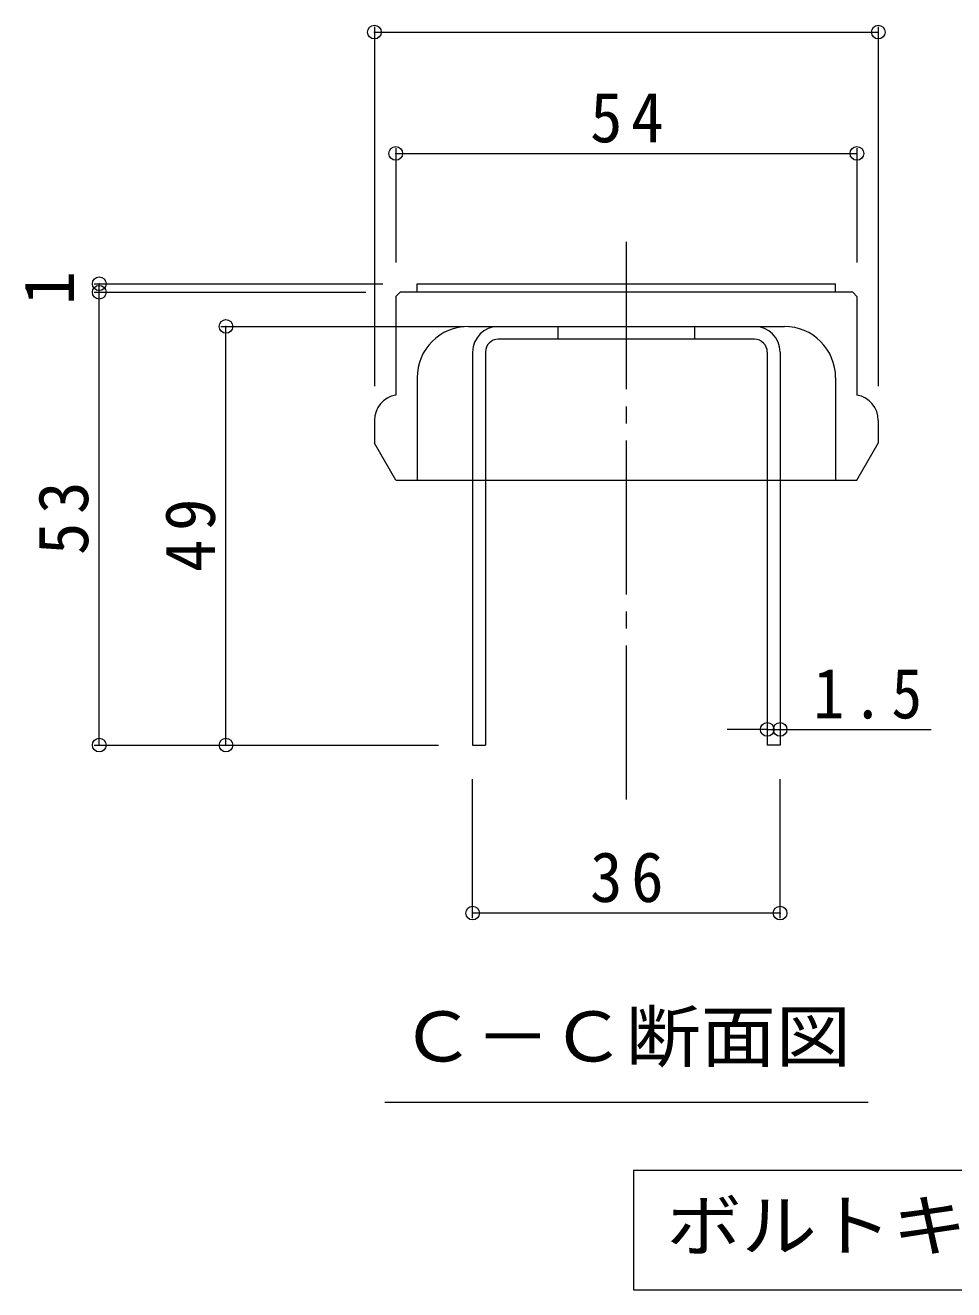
# Model space of a CAD drawing. Units: millimetres on the paper, enlarged 10 times, with parts at other scales. Extents: x -1388 to 1811, y -1966 to 1441.
# Drawn here: x 271 to 815, y 38 to 778 of the extents above; entities that cross this region are included whole.
import ezdxf
from ezdxf.enums import TextEntityAlignment as Align

# ---------------------------------------------------------------- set-up
doc = ezdxf.new("R2010")
doc.units = ezdxf.units.MM
doc.header["$LTSCALE"] = 10
doc.header["$PDMODE"] = 32
doc.header["$PDSIZE"] = 8
doc.linetypes.add('CHAIN2', pattern=[12, 9, -1, 1, -1])
doc.linetypes.add('DASHED1', pattern=[1.8, 1.2, -0.6])
for name, color, linetype, lineweight in [('D-4', 7, 'Continuous', 9), ('D-5', 7, 'Continuous', 9), ('D-7', 6, 'Continuous', 9), ('D-8', 4, 'Continuous', 9)]:
    doc.layers.add(name, color=color, linetype=linetype, lineweight=lineweight)
doc.styles.add('ＭＳ ゴシック', font='')
doc.styles.get('ＭＳ ゴシック').set_extended_font_data('MS Gothic')

msp = doc.modelspace()

# ---------------------------------------------------------------- linework, layer by layer
at = {"layer": 'D-4'}
for p, q in [((475.71, 776.62), (475.71, 566.41)), ((475.71, 773.62), (770.71, 773.62)), ((770.71, 776.62), (770.71, 566.41)), ((488.21, 705.65), (488.21, 638.91)), ((758.21, 705.65), (758.21, 638.91)), ((488.21, 702.65), (758.21, 702.65)), ((311.59, 626.41), (480.71, 626.41)), ((314.59, 621.41), (314.59, 626.41)), ((311.59, 621.41), (470.71, 621.41)), ((314.59, 356.41), (314.59, 621.41)), ((385.81, 601.41), (528.21, 601.41)), ((388.81, 356.41), (388.81, 601.41)), ((705.71, 365.57), (682.18, 365.57)), ((705.71, 365.57), (713.21, 365.57)), ((713.21, 365.57), (801.75, 365.57)), ((311.59, 356.41), (513.21, 356.41)), ((533.21, 255.15), (533.21, 336.41)), ((713.21, 255.15), (713.21, 336.41)), ((713.21, 258.15), (533.21, 258.15))]:
    msp.add_line(p, q, dxfattribs=at)
for p in [(475.71, 773.62), (770.71, 773.62), (488.21, 702.65), (758.21, 702.65), (314.59, 626.41), (314.59, 621.41), (388.81, 601.41), (705.71, 365.57), (713.21, 365.57), (314.59, 356.41), (388.81, 356.41), (533.21, 258.15), (713.21, 258.15)]:
    msp.add_point(p, dxfattribs=at)
at = {"layer": 'D-5'}
for p, q in [((481.71, 147.49), (764.71, 147.49)), ((627.41, 107.76), (627.41, 37.76)), ((627.41, 107.76), (1290.95, 107.76)), ((627.41, 37.76), (1290.95, 37.76))]:
    msp.add_line(p, q, dxfattribs=at)
at = {"layer": 'D-7', "linetype": 'CHAIN2'}
msp.add_line((623.21, 324.62), (623.21, 650.88), dxfattribs=at)
at = {"layer": 'D-7'}
for p, q in [((500.71, 621.41), (500.71, 626.41)), ((500.71, 626.41), (745.71, 626.41)), ((745.71, 621.41), (745.71, 626.41)), ((488.21, 618.91), (490.71, 621.41)), ((488.21, 618.91), (488.21, 561.2)), ((755.71, 621.41), (490.71, 621.41)), ((530.71, 601.41), (715.71, 601.41)), ((500.71, 571.41), (500.71, 511.41)), ((745.71, 571.41), (745.71, 511.41)), ((475.71, 546.41), (475.71, 533.06)), ((770.71, 546.41), (770.71, 533.06)), ((488.21, 511.41), (475.71, 533.06)), ((758.21, 511.41), (770.71, 533.06)), ((488.21, 511.41), (533.21, 511.41)), ((540.71, 511.41), (705.71, 511.41)), ((713.21, 511.41), (758.21, 511.41))]:
    msp.add_line(p, q, dxfattribs=at)
at = {"layer": 'D-7', "linetype": 'DASHED1'}
for p, q in [((533.21, 511.41), (540.71, 511.41)), ((705.71, 511.41), (713.21, 511.41))]:
    msp.add_line(p, q, dxfattribs=at)
at = {"layer": 'D-7'}
msp.add_lwpolyline([(755.71, 621.41), (758.21, 618.91), (758.21, 561.2)], dxfattribs=at)
for centre, radius, start, end in [((530.71, 571.41), 30, 90, 180), ((715.71, 571.41), 30, 0, 90), ((490.71, 546.41), 15, 99.59386, 180), ((755.71, 546.41), 15, 0, 80.40614)]:
    msp.add_arc(centre, radius, start, end, dxfattribs=at)
at = {"layer": 'D-8'}
for p, q in [((548.21, 601.41), (698.21, 601.41)), ((583.21, 593.91), (583.21, 601.41)), ((663.21, 593.91), (663.21, 601.41)), ((698.21, 593.91), (548.21, 593.91)), ((533.21, 586.41), (533.21, 356.41)), ((540.71, 586.41), (540.71, 356.41)), ((705.71, 586.41), (705.71, 356.41)), ((713.21, 586.41), (713.21, 356.41)), ((533.21, 356.41), (540.71, 356.41)), ((713.21, 356.41), (705.71, 356.41))]:
    msp.add_line(p, q, dxfattribs=at)
for centre, radius, start, end in [((548.21, 586.41), 15, 90, 180), ((698.21, 586.41), 15, 0, 90), ((548.21, 586.41), 7.5, 90, 180), ((698.21, 586.41), 7.5, 0, 90)]:
    msp.add_arc(centre, radius, start, end, dxfattribs=at)

# ---------------------------------------------------------------- texts
at = {"layer": 'D-4', "color": 2, "style": 'ＭＳ ゴシック'}
msp.add_text('1', height=29.33, rotation=90, dxfattribs=at).set_placement((308.59, 613.91), align=Align.BOTTOM_LEFT)
at = {"layer": 'D-4', "color": 2, "char_height": 29.33, "attachment_point": 7, "style": 'ＭＳ ゴシック'}
for s, insert in [('\\T1.27;\\W0.95;54', (601.96, 708.65)), ('\\T1.27;\\W0.9;1.5', (732.77, 371.57)), ('\\T1.27;\\W0.95;36', (601.96, 264.15))]:
    msp.add_mtext(s, dxfattribs=dict(at, insert=insert))
at = {"layer": 'D-4', "color": 2, "char_height": 29.33, "attachment_point": 7, "rotation": 90, "style": 'ＭＳ ゴシック'}
for s, insert in [('\\T1.27;\\W0.95;53', (308.59, 467.66)), ('\\T1.27;\\W0.95;49', (382.81, 457.66))]:
    msp.add_mtext(s, dxfattribs=dict(at, insert=insert))
at = {"layer": 'D-5', "color": 2, "style": 'ＭＳ ゴシック', "width": 1.1}
for s, p in [('Ｃ－Ｃ断面図', (490.71, 162.49)), ('ボルトキャップＨＣ－Ｌ詳細図', (646.68, 51.76))]:
    msp.add_text(s, height=29.33, dxfattribs=at).set_placement(p, align=Align.BOTTOM_LEFT)

doc.saveas('drawing.dxf')
